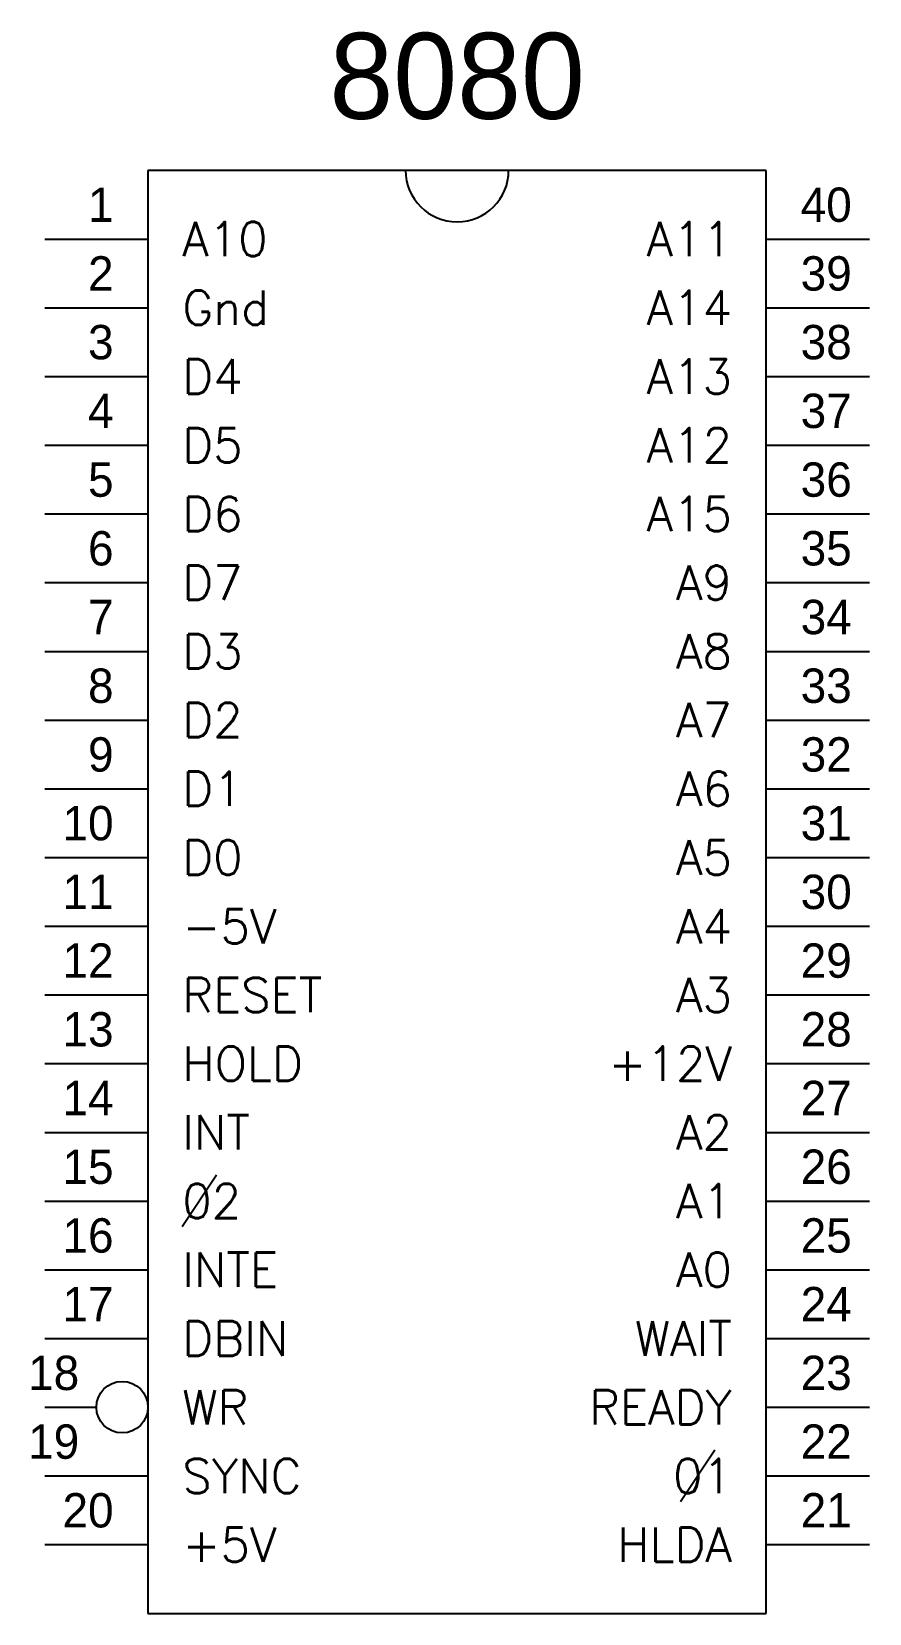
# Model space of a CAD drawing. Extents: x 3.26 to 5.7, y 1.2 to 5.8.
import ezdxf
from ezdxf.enums import TextEntityAlignment as Align

# ---------------------------------------------------------------- set-up
doc = ezdxf.new("R2010")
doc.units = 0
doc.header["$MEASUREMENT"] = 0
doc.layers.get('0').update_dxf_attribs({"linetype": 'CONTINUOUS'})
doc.styles.add('ROMANS', font='romans')

msp = doc.modelspace()

# ---------------------------------------------------------------- linework, layer by layer
for p, q in [((3.6, 5.4), (3.6, 1.2)), ((5.4, 5.4), (3.6, 5.4)), ((5.4, 1.2), (5.4, 5.4)), ((3.3, 5.2), (3.6, 5.2)), ((5.4, 5.2), (5.7, 5.2)), ((3.3, 5), (3.6, 5)), ((5.4, 5), (5.7, 5)), ((3.3, 4.8), (3.6, 4.8)), ((5.4, 4.8), (5.7, 4.8)), ((3.3, 4.6), (3.6, 4.6)), ((5.4, 4.6), (5.7, 4.6)), ((3.3, 4.4), (3.6, 4.4)), ((5.4, 4.4), (5.7, 4.4)), ((3.3, 4.2), (3.6, 4.2)), ((5.4, 4.2), (5.7, 4.2)), ((3.3, 4), (3.6, 4)), ((5.4, 4), (5.7, 4)), ((3.3, 3.8), (3.6, 3.8)), ((5.4, 3.8), (5.7, 3.8)), ((3.3, 3.6), (3.6, 3.6)), ((5.4, 3.6), (5.7, 3.6)), ((3.3, 3.4), (3.6, 3.4)), ((5.4, 3.4), (5.7, 3.4)), ((3.3, 3.2), (3.6, 3.2)), ((5.4, 3.2), (5.7, 3.2)), ((3.3, 3), (3.6, 3)), ((5.4, 3), (5.7, 3)), ((3.3, 2.8), (3.6, 2.8)), ((5.4, 2.8), (5.7, 2.8)), ((3.3, 2.6), (3.6, 2.6)), ((5.4, 2.6), (5.7, 2.6)), ((3.8, 2.475), (3.7, 2.325)), ((3.3, 2.4), (3.6, 2.4)), ((5.4, 2.4), (5.7, 2.4)), ((3.3, 2.2), (3.6, 2.2)), ((5.4, 2.2), (5.7, 2.2)), ((3.3, 2), (3.6, 2)), ((5.4, 2), (5.7, 2)), ((3.3, 1.8), (3.45, 1.8)), ((5.4, 1.8), (5.7, 1.8)), ((5.25, 1.675), (5.15, 1.525)), ((3.3, 1.6), (3.6, 1.6)), ((5.4, 1.6), (5.7, 1.6)), ((3.3, 1.4), (3.6, 1.4)), ((5.4, 1.4), (5.7, 1.4)), ((3.6, 1.2), (5.4, 1.2))]:
    msp.add_line(p, q)
msp.add_circle((3.525, 1.8), 0.075)
msp.add_arc((4.5, 5.4), 0.15, 180, 0)

# ---------------------------------------------------------------- texts
msp.add_text('8080', height=0.25).set_placement((4.5, 5.55), align=Align.CENTER)
for s, p in [('1', (3.5, 5.25)), ('2', (3.5, 5.05)), ('3', (3.5, 4.85)), ('4', (3.5, 4.65)), ('5', (3.5, 4.45)), ('6', (3.5, 4.25)), ('7', (3.5, 4.05)), ('8', (3.5, 3.85)), ('9', (3.5, 3.65)), ('10', (3.5, 3.45)), ('11', (3.5, 3.25)), ('12', (3.5, 3.05)), ('13', (3.5, 2.85)), ('14', (3.5, 2.65)), ('15', (3.5, 2.45)), ('16', (3.5, 2.25)), ('17', (3.5, 2.05)), ('18', (3.4, 1.85)), ('19', (3.4, 1.65)), ('20', (3.5, 1.45))]:
    msp.add_text(s, height=0.1).set_placement(p, align=Align.RIGHT)
for s, p in [('40', (5.5, 5.25)), ('39', (5.5, 5.05)), ('38', (5.5, 4.85)), ('37', (5.5, 4.65)), ('36', (5.5, 4.45)), ('35', (5.5, 4.25)), ('34', (5.5, 4.05)), ('33', (5.5, 3.85)), ('32', (5.5, 3.65)), ('31', (5.5, 3.45)), ('30', (5.5, 3.25)), ('29', (5.5, 3.05)), ('28', (5.5, 2.85)), ('27', (5.5, 2.65)), ('26', (5.5, 2.45)), ('25', (5.5, 2.25)), ('24', (5.5, 2.05)), ('23', (5.5, 1.85)), ('22', (5.5, 1.65)), ('21', (5.5, 1.45))]:
    msp.add_text(s, height=0.1).set_placement(p)
at = {"style": 'ROMANS'}
for s, p in [('A10', (3.7, 5.15)), ('Gnd', (3.7, 4.95)), ('D4', (3.7, 4.75)), ('D5', (3.7, 4.55)), ('D6', (3.7, 4.35)), ('D7', (3.7, 4.15)), ('D3', (3.7, 3.95)), ('D2', (3.7, 3.75)), ('D1', (3.7, 3.55)), ('D0', (3.7, 3.35)), ('-5V', (3.7, 3.15)), ('RESET', (3.7, 2.95)), ('HOLD', (3.7, 2.75)), ('INT', (3.7, 2.55)), ('02', (3.7, 2.35)), ('INTE', (3.7, 2.15)), ('DBIN', (3.7, 1.95)), ('WR', (3.7, 1.75)), ('SYNC', (3.7, 1.55)), ('+5V', (3.7, 1.35))]:
    msp.add_text(s, height=0.1, dxfattribs=at).set_placement(p)
for s, p in [('A11', (5.3, 5.15)), ('A14', (5.3, 4.95)), ('A13', (5.3, 4.75)), ('A12', (5.3, 4.55)), ('A15', (5.3, 4.35)), ('A9', (5.3, 4.15)), ('A8', (5.3, 3.95)), ('A7', (5.3, 3.75)), ('A6', (5.3, 3.55)), ('A5', (5.3, 3.35)), ('A4', (5.3, 3.15)), ('A3', (5.3, 2.95)), ('+12V', (5.3, 2.75)), ('A2', (5.3, 2.55)), ('A1', (5.3, 2.35)), ('A0', (5.3, 2.15)), ('WAIT', (5.3, 1.95)), ('READY', (5.3, 1.75)), ('01', (5.3, 1.55)), ('HLDA', (5.3, 1.35))]:
    msp.add_text(s, height=0.1, dxfattribs=at).set_placement(p, align=Align.RIGHT)

doc.saveas('drawing.dxf')
